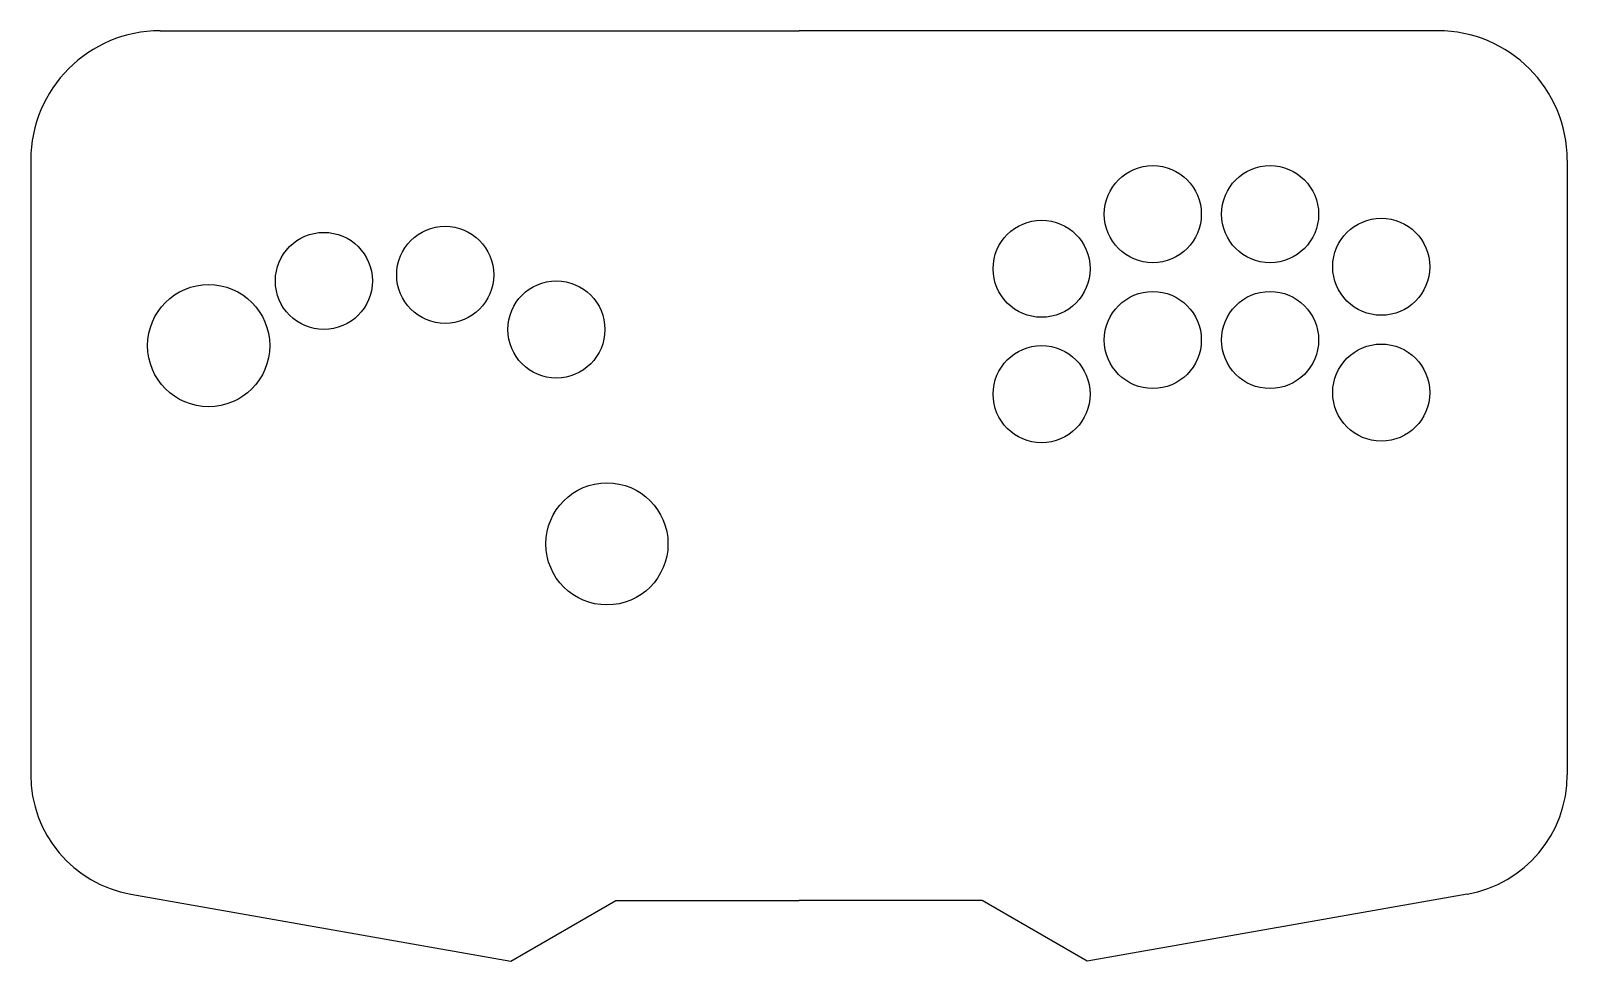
# Model space of a CAD drawing. Extents: x -190 to 190, y -94 to 136.
import ezdxf

# ---------------------------------------------------------------- set-up
doc = ezdxf.new("R2010")
doc.units = 0
doc.layers.add('MODELSKETCH_VISIBLE', color=7, linetype='CONTINUOUS')

msp = doc.modelspace()

# ---------------------------------------------------------------- linework, layer by layer
at = {"layer": 'MODELSKETCH_VISIBLE'}
for p, q in [((-158, 135.83), (0, 135.83)), ((158, 135.83), (0, 135.83)), ((-190, 103.83), (-190, -48.05)), ((190, 103.83), (190, -48.05)), ((-165.21, -77.6), (-71.25, -94.17)), ((-71.25, -94.17), (-45.27, -79.17)), ((-45.27, -79.17), (0, -79.17)), ((45.27, -79.17), (0, -79.17)), ((71.25, -94.17), (45.27, -79.17)), ((165.21, -77.6), (71.25, -94.17))]:
    msp.add_line(p, q, dxfattribs=at)
for centre, radius in [((87.5, 90.5), 12), ((116.5, 90.5), 12), ((-87.5, 75.5), 12), ((60, 77), 12), ((144, 77.5), 12), ((-117.5, 74), 12), ((-146, 58), 15.1), ((-60, 62), 12), ((87.5, 59.39), 12), ((116.5, 59.39), 12), ((60, 46), 12), ((144, 46.39), 12), ((-47.5, 9), 15.1)]:
    msp.add_circle(centre, radius, dxfattribs=at)
for centre, radius, start, end in [((-158, 103.83), 32, 90, 180), ((158, 103.83), 32, 0, 90), ((-160, -48.05), 30, 180, 260), ((160, -48.05), 30, 280, 0)]:
    msp.add_arc(centre, radius, start, end, dxfattribs=at)

doc.saveas('drawing.dxf')
